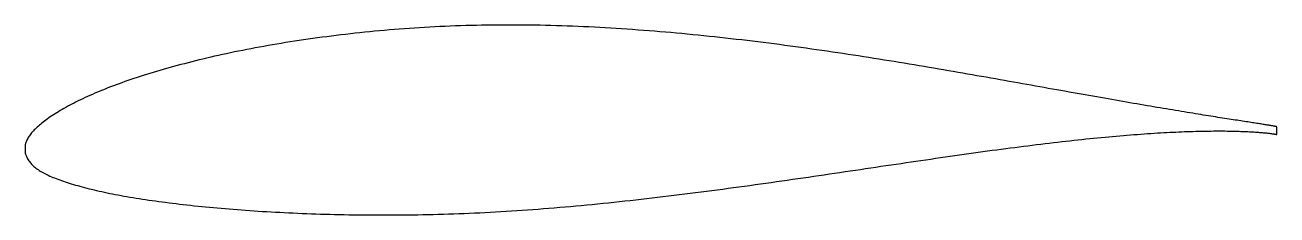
# Model space of a CAD drawing. Header units: metres. Extents: x -16.2 to 32.9, y -2.8 to 4.7.
import ezdxf

# ---------------------------------------------------------------- set-up
doc = ezdxf.new("R2010")
doc.units = ezdxf.units.M

msp = doc.modelspace()

# ---------------------------------------------------------------- linework, layer by layer
msp.add_lwpolyline([(32.918, 0.698), (32.917, 0.698), (32.914, 0.699), (32.909, 0.7), (32.903, 0.702), (32.894, 0.704), (32.884, 0.706), (32.872, 0.708), (32.857, 0.711), (32.842, 0.714), (32.824, 0.718), (32.804, 0.722), (32.782, 0.725), (32.759, 0.73), (32.734, 0.734), (32.707, 0.739), (32.678, 0.744), (32.647, 0.749), (32.614, 0.754), (32.579, 0.76), (32.543, 0.766), (32.505, 0.772), (32.465, 0.779), (32.423, 0.785), (32.379, 0.792), (32.333, 0.8), (32.286, 0.807), (32.236, 0.815), (32.185, 0.823), (32.132, 0.831), (32.078, 0.839), (32.021, 0.848), (31.963, 0.857), (31.903, 0.867), (31.841, 0.876), (31.777, 0.886), (31.711, 0.896), (31.644, 0.906), (31.575, 0.917), (31.504, 0.928), (31.431, 0.939), (31.357, 0.951), (31.281, 0.962), (31.203, 0.974), (31.123, 0.987), (31.041, 0.999), (30.958, 1.012), (30.873, 1.026), (30.787, 1.039), (30.699, 1.053), (30.608, 1.067), (30.517, 1.082), (30.423, 1.096), (30.328, 1.112), (30.231, 1.127), (30.133, 1.143), (30.033, 1.159), (29.931, 1.175), (29.827, 1.192), (29.722, 1.209), (29.616, 1.226), (29.507, 1.244), (29.397, 1.262), (29.286, 1.28), (29.173, 1.298), (29.058, 1.317), (28.941, 1.337), (28.823, 1.356), (28.704, 1.376), (28.583, 1.397), (28.46, 1.417), (28.336, 1.438), (28.21, 1.46), (28.083, 1.481), (27.955, 1.503), (27.824, 1.525), (27.693, 1.548), (27.559, 1.571), (27.425, 1.594), (27.289, 1.617), (27.151, 1.641), (27.012, 1.665), (26.872, 1.689), (26.73, 1.714), (26.587, 1.739), (26.442, 1.765), (26.296, 1.79), (26.149, 1.816), (26, 1.842), (25.85, 1.869), (25.698, 1.895), (25.545, 1.922), (25.391, 1.95), (25.236, 1.977), (25.079, 2.005), (24.921, 2.033), (24.762, 2.061), (24.601, 2.09), (24.44, 2.119), (24.277, 2.148), (24.112, 2.177), (23.947, 2.207), (23.78, 2.237), (23.613, 2.267), (23.444, 2.297), (23.274, 2.327), (23.102, 2.358), (22.93, 2.388), (22.756, 2.42), (22.582, 2.451), (22.406, 2.482), (22.229, 2.513), (22.052, 2.545), (21.873, 2.577), (21.693, 2.609), (21.512, 2.64), (21.33, 2.672), (21.147, 2.704), (20.963, 2.737), (20.778, 2.769), (20.592, 2.801), (20.405, 2.834), (20.218, 2.866), (20.029, 2.899), (19.84, 2.931), (19.649, 2.964), (19.458, 2.997), (19.266, 3.029), (19.073, 3.062), (18.879, 3.094), (18.685, 3.127), (18.489, 3.159), (18.293, 3.192), (18.096, 3.224), (17.899, 3.256), (17.7, 3.288), (17.501, 3.32), (17.302, 3.352), (17.101, 3.384), (16.9, 3.416), (16.698, 3.447), (16.496, 3.479), (16.293, 3.51), (16.089, 3.541), (15.885, 3.572), (15.68, 3.602), (15.475, 3.633), (15.269, 3.663), (15.062, 3.693), (14.855, 3.723), (14.648, 3.752), (14.44, 3.782), (14.232, 3.811), (14.023, 3.839), (13.814, 3.868), (13.604, 3.896), (13.394, 3.923), (13.183, 3.951), (12.973, 3.978), (12.761, 4.004), (12.55, 4.031), (12.338, 4.056), (12.126, 4.082), (11.914, 4.107), (11.701, 4.132), (11.488, 4.156), (11.275, 4.18), (11.061, 4.204), (10.848, 4.227), (10.634, 4.249), (10.42, 4.272), (10.206, 4.293), (9.992, 4.315), (9.777, 4.335), (9.563, 4.356), (9.348, 4.376), (9.134, 4.395), (8.919, 4.413), (8.704, 4.432), (8.489, 4.45), (8.275, 4.467), (8.06, 4.483), (7.845, 4.499), (7.631, 4.515), (7.416, 4.53), (7.201, 4.544), (6.987, 4.558), (6.773, 4.571), (6.558, 4.584), (6.344, 4.596), (6.13, 4.607), (5.917, 4.617), (5.703, 4.627), (5.49, 4.637), (5.277, 4.645), (5.064, 4.653), (4.851, 4.661), (4.639, 4.667), (4.427, 4.673), (4.215, 4.678), (4.003, 4.683), (3.792, 4.687), (3.582, 4.69), (3.371, 4.692), (3.161, 4.694), (2.952, 4.695), (2.742, 4.695), (2.534, 4.695), (2.325, 4.693), (2.118, 4.691), (1.91, 4.688), (1.703, 4.685), (1.497, 4.681), (1.291, 4.676), (1.086, 4.671), (0.881, 4.664), (0.677, 4.657), (0.474, 4.649), (0.271, 4.641), (0.069, 4.631), (-0.133, 4.621), (-0.334, 4.611), (-0.534, 4.599), (-0.734, 4.587), (-0.933, 4.574), (-1.131, 4.561), (-1.329, 4.547), (-1.526, 4.532), (-1.722, 4.516), (-1.917, 4.5), (-2.111, 4.483), (-2.305, 4.466), (-2.498, 4.448), (-2.69, 4.43), (-2.881, 4.41), (-3.071, 4.391), (-3.261, 4.37), (-3.449, 4.349), (-3.637, 4.328), (-3.824, 4.306), (-4.009, 4.283), (-4.194, 4.26), (-4.378, 4.237), (-4.561, 4.213), (-4.743, 4.188), (-4.924, 4.163), (-5.104, 4.138), (-5.283, 4.112), (-5.46, 4.085), (-5.637, 4.058), (-5.813, 4.031), (-5.988, 4.003), (-6.161, 3.975), (-6.333, 3.946), (-6.505, 3.917), (-6.675, 3.887), (-6.844, 3.857), (-7.012, 3.827), (-7.179, 3.796), (-7.344, 3.764), (-7.508, 3.733), (-7.671, 3.7), (-7.833, 3.668), (-7.994, 3.635), (-8.153, 3.602), (-8.312, 3.568), (-8.468, 3.534), (-8.624, 3.5), (-8.778, 3.465), (-8.931, 3.43), (-9.083, 3.394), (-9.233, 3.359), (-9.382, 3.323), (-9.53, 3.286), (-9.676, 3.25), (-9.821, 3.213), (-9.965, 3.176), (-10.107, 3.139), (-10.247, 3.101), (-10.387, 3.063), (-10.525, 3.025), (-10.661, 2.987), (-10.796, 2.948), (-10.93, 2.909), (-11.062, 2.87), (-11.192, 2.831), (-11.321, 2.791), (-11.449, 2.752), (-11.575, 2.712), (-11.7, 2.672), (-11.823, 2.632), (-11.944, 2.591), (-12.064, 2.551), (-12.182, 2.51), (-12.299, 2.469), (-12.415, 2.428), (-12.528, 2.387), (-12.64, 2.346), (-12.751, 2.304), (-12.86, 2.263), (-12.967, 2.221), (-13.073, 2.18), (-13.177, 2.138), (-13.279, 2.096), (-13.38, 2.054), (-13.479, 2.011), (-13.576, 1.969), (-13.672, 1.927), (-13.766, 1.884), (-13.859, 1.842), (-13.949, 1.799), (-14.038, 1.756), (-14.126, 1.714), (-14.211, 1.671), (-14.295, 1.628), (-14.377, 1.586), (-14.458, 1.543), (-14.536, 1.5), (-14.613, 1.458), (-14.689, 1.416), (-14.762, 1.373), (-14.834, 1.331), (-14.904, 1.289), (-14.972, 1.248), (-15.038, 1.206), (-15.103, 1.165), (-15.166, 1.124), (-15.227, 1.083), (-15.286, 1.043), (-15.344, 1.002), (-15.399, 0.962), (-15.453, 0.922), (-15.505, 0.882), (-15.556, 0.843), (-15.604, 0.803), (-15.651, 0.764), (-15.695, 0.725), (-15.738, 0.686), (-15.78, 0.647), (-15.819, 0.609), (-15.856, 0.57), (-15.892, 0.532), (-15.926, 0.494), (-15.958, 0.456), (-15.988, 0.418), (-16.016, 0.381), (-16.042, 0.344), (-16.067, 0.308), (-16.09, 0.271), (-16.11, 0.236), (-16.129, 0.201), (-16.147, 0.167), (-16.162, 0.134), (-16.175, 0.103), (-16.187, 0.073), (-16.197, 0.045), (-16.205, 0.019), (-16.211, -0.002), (-16.215, -0.019), (-16.218, -0.03), (-16.213, -0.344), (-16.212, -0.346), (-16.209, -0.354), (-16.204, -0.366), (-16.197, -0.383), (-16.189, -0.408), (-16.178, -0.436), (-16.165, -0.467), (-16.15, -0.5), (-16.134, -0.533), (-16.116, -0.567), (-16.095, -0.602), (-16.073, -0.636), (-16.049, -0.67), (-16.023, -0.703), (-15.996, -0.736), (-15.966, -0.769), (-15.935, -0.802), (-15.902, -0.834), (-15.867, -0.865), (-15.83, -0.896), (-15.791, -0.927), (-15.751, -0.957), (-15.708, -0.987), (-15.664, -1.016), (-15.618, -1.045), (-15.57, -1.074), (-15.52, -1.102), (-15.469, -1.13), (-15.416, -1.157), (-15.361, -1.184), (-15.304, -1.211), (-15.245, -1.238), (-15.185, -1.264), (-15.122, -1.29), (-15.058, -1.316), (-14.992, -1.341), (-14.925, -1.367), (-14.855, -1.392), (-14.784, -1.417), (-14.711, -1.442), (-14.637, -1.468), (-14.56, -1.493), (-14.482, -1.517), (-14.402, -1.542), (-14.32, -1.567), (-14.237, -1.592), (-14.152, -1.616), (-14.065, -1.641), (-13.977, -1.665), (-13.886, -1.689), (-13.794, -1.713), (-13.701, -1.737), (-13.606, -1.76), (-13.509, -1.784), (-13.41, -1.807), (-13.31, -1.83), (-13.208, -1.852), (-13.104, -1.875), (-12.999, -1.897), (-12.892, -1.919), (-12.784, -1.94), (-12.674, -1.962), (-12.562, -1.983), (-12.449, -2.004), (-12.334, -2.024), (-12.218, -2.045), (-12.1, -2.065), (-11.98, -2.085), (-11.859, -2.105), (-11.737, -2.124), (-11.613, -2.144), (-11.487, -2.163), (-11.36, -2.182), (-11.231, -2.2), (-11.101, -2.219), (-10.969, -2.237), (-10.836, -2.255), (-10.702, -2.272), (-10.566, -2.29), (-10.428, -2.307), (-10.289, -2.324), (-10.149, -2.341), (-10.007, -2.357), (-9.864, -2.373), (-9.72, -2.389), (-9.574, -2.405), (-9.427, -2.42), (-9.278, -2.435), (-9.128, -2.45), (-8.977, -2.465), (-8.824, -2.479), (-8.671, -2.493), (-8.515, -2.507), (-8.359, -2.52), (-8.201, -2.533), (-8.042, -2.546), (-7.882, -2.559), (-7.721, -2.571), (-7.558, -2.583), (-7.394, -2.594), (-7.229, -2.606), (-7.063, -2.616), (-6.895, -2.627), (-6.727, -2.637), (-6.557, -2.647), (-6.386, -2.656), (-6.214, -2.665), (-6.041, -2.674), (-5.867, -2.683), (-5.691, -2.691), (-5.515, -2.698), (-5.338, -2.706), (-5.159, -2.712), (-4.98, -2.719), (-4.799, -2.725), (-4.618, -2.731), (-4.435, -2.736), (-4.252, -2.741), (-4.068, -2.746), (-3.882, -2.75), (-3.696, -2.754), (-3.509, -2.757), (-3.321, -2.76), (-3.132, -2.763), (-2.942, -2.765), (-2.751, -2.767), (-2.56, -2.768), (-2.367, -2.769), (-2.174, -2.77), (-1.98, -2.769), (-1.786, -2.769), (-1.59, -2.768), (-1.394, -2.766), (-1.197, -2.764), (-0.999, -2.762), (-0.801, -2.759), (-0.602, -2.755), (-0.402, -2.751), (-0.201, -2.746), (0, -2.741), (0.202, -2.735), (0.404, -2.729), (0.607, -2.722), (0.81, -2.715), (1.015, -2.707), (1.219, -2.698), (1.424, -2.689), (1.63, -2.679), (1.836, -2.669), (2.043, -2.658), (2.25, -2.647), (2.458, -2.635), (2.666, -2.622), (2.874, -2.609), (3.083, -2.596), (3.293, -2.582), (3.502, -2.567), (3.712, -2.552), (3.923, -2.536), (4.134, -2.52), (4.345, -2.503), (4.556, -2.486), (4.768, -2.468), (4.98, -2.45), (5.192, -2.431), (5.404, -2.412), (5.617, -2.392), (5.83, -2.372), (6.043, -2.351), (6.256, -2.33), (6.469, -2.309), (6.683, -2.287), (6.896, -2.265), (7.11, -2.242), (7.324, -2.219), (7.537, -2.196), (7.751, -2.172), (7.965, -2.148), (8.179, -2.123), (8.393, -2.098), (8.607, -2.073), (8.821, -2.047), (9.035, -2.022), (9.249, -1.995), (9.463, -1.969), (9.677, -1.943), (9.89, -1.916), (10.104, -1.889), (10.317, -1.861), (10.53, -1.833), (10.743, -1.806), (10.956, -1.778), (11.169, -1.749), (11.381, -1.721), (11.594, -1.692), (11.806, -1.664), (12.017, -1.635), (12.229, -1.605), (12.44, -1.576), (12.651, -1.547), (12.861, -1.517), (13.071, -1.488), (13.281, -1.458), (13.491, -1.428), (13.7, -1.398), (13.908, -1.368), (14.116, -1.338), (14.324, -1.308), (14.532, -1.278), (14.738, -1.248), (14.945, -1.218), (15.151, -1.187), (15.356, -1.157), (15.561, -1.127), (15.765, -1.096), (15.969, -1.066), (16.172, -1.036), (16.374, -1.006), (16.576, -0.976), (16.778, -0.946), (16.978, -0.917), (17.178, -0.887), (17.378, -0.857), (17.576, -0.828), (17.774, -0.799), (17.971, -0.769), (18.168, -0.74), (18.364, -0.711), (18.559, -0.683), (18.753, -0.654), (18.946, -0.626), (19.139, -0.598), (19.331, -0.57), (19.522, -0.542), (19.712, -0.514), (19.901, -0.487), (20.09, -0.46), (20.277, -0.433), (20.464, -0.407), (20.65, -0.381), (20.834, -0.355), (21.018, -0.329), (21.201, -0.304), (21.383, -0.279), (21.564, -0.254), (21.744, -0.229), (21.923, -0.205), (22.101, -0.181), (22.278, -0.158), (22.453, -0.135), (22.628, -0.112), (22.802, -0.09), (22.974, -0.067), (23.146, -0.046), (23.316, -0.024), (23.485, -0.003), (23.653, 0.017), (23.82, 0.037), (23.986, 0.057), (24.15, 0.076), (24.314, 0.095), (24.476, 0.114), (24.637, 0.132), (24.796, 0.15), (24.955, 0.167), (25.112, 0.184), (25.268, 0.2), (25.423, 0.217), (25.576, 0.232), (25.728, 0.248), (25.879, 0.262), (26.028, 0.277), (26.176, 0.291), (26.323, 0.304), (26.468, 0.318), (26.612, 0.33), (26.755, 0.343), (26.896, 0.355), (27.036, 0.366), (27.174, 0.377), (27.311, 0.388), (27.446, 0.398), (27.58, 0.408), (27.713, 0.418), (27.844, 0.427), (27.974, 0.435), (28.102, 0.444), (28.229, 0.452), (28.354, 0.459), (28.477, 0.466), (28.6, 0.473), (28.72, 0.479), (28.839, 0.485), (28.957, 0.491), (29.073, 0.496), (29.187, 0.501), (29.3, 0.505), (29.411, 0.509), (29.521, 0.513), (29.628, 0.516), (29.735, 0.519), (29.84, 0.522), (29.943, 0.524), (30.044, 0.526), (30.144, 0.528), (30.242, 0.529), (30.339, 0.53), (30.433, 0.531), (30.527, 0.532), (30.618, 0.532), (30.708, 0.532), (30.796, 0.531), (30.882, 0.531), (30.967, 0.53), (31.05, 0.529), (31.131, 0.527), (31.211, 0.526), (31.288, 0.524), (31.364, 0.522), (31.439, 0.52), (31.511, 0.517), (31.582, 0.515), (31.651, 0.512), (31.718, 0.509), (31.784, 0.506), (31.847, 0.503), (31.909, 0.5), (31.969, 0.496), (32.028, 0.492), (32.084, 0.489), (32.139, 0.485), (32.192, 0.481), (32.243, 0.477), (32.292, 0.473), (32.339, 0.469), (32.385, 0.465), (32.428, 0.461), (32.47, 0.457), (32.51, 0.453), (32.549, 0.448), (32.585, 0.444), (32.62, 0.44), (32.652, 0.436), (32.683, 0.432), (32.712, 0.428), (32.739, 0.424), (32.765, 0.421), (32.788, 0.417), (32.81, 0.414), (32.829, 0.41), (32.847, 0.407), (32.863, 0.404), (32.877, 0.401), (32.889, 0.399), (32.9, 0.397), (32.908, 0.395), (32.915, 0.393), (32.919, 0.392), (32.922, 0.391), (32.923, 0.391)], close=True)

doc.saveas('drawing.dxf')
